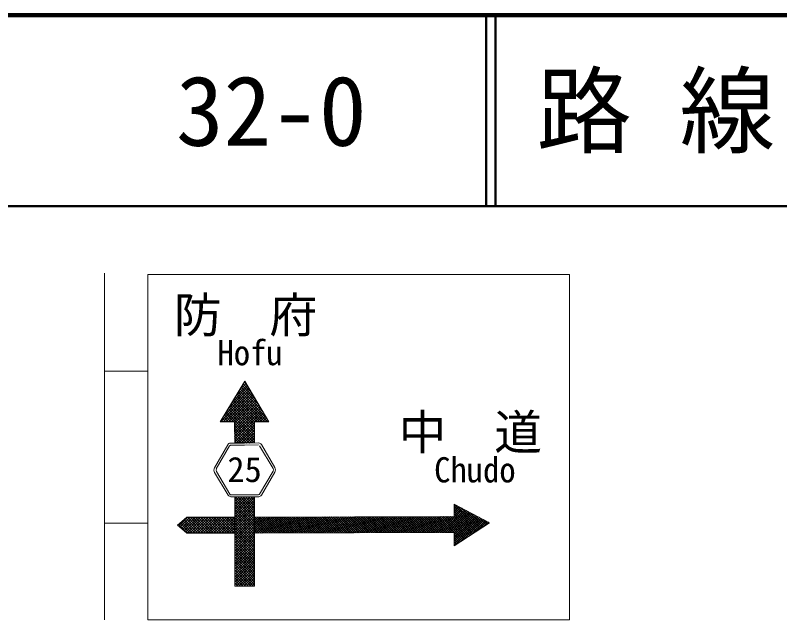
# Model space of a CAD drawing. Units: millimetres, scale not verified. Extents: x 40000 to 680000, y 20000 to 380000.
# Drawn here: x 153112 to 193114, y 348361 to 380000 of the extents above; entities that cross this region are included whole.
import ezdxf
from ezdxf.enums import TextEntityAlignment as Align

# ---------------------------------------------------------------- set-up
doc = ezdxf.new("R2010")
doc.units = ezdxf.units.MM
doc.header["$LTSCALE"] = 1000
for name, color, linetype, lineweight in [('M-STR-STRC', 7, 'Continuous', 13), ('M-TTL', 2, 'Continuous', 140), ('M-TTL-LINE', 7, 'Continuous', 50)]:
    doc.layers.add(name, color=color, linetype=linetype, lineweight=lineweight)
doc.layers.add('M-TTL-TXT', color=7, linetype='Continuous')
doc.styles.add('ＭＳ ゴシック', font='')
doc.styles.get('ＭＳ ゴシック').set_extended_font_data('MS Gothic')

msp = doc.modelspace()

# ---------------------------------------------------------------- linework, layer by layer
at = {"layer": 'M-STR-STRC'}
for p, q in [((157774, 366495), (157774, 348361)), ((182108, 366428), (160048, 366428)), ((160048, 366428), (160048, 348361)), ((182108, 348361), (182108, 366428)), ((157774, 361380), (160048, 361380)), ((163842, 358727), (165118, 360849)), ((165044, 360727), (165136, 360818)), ((165118, 360849), (166382, 358727)), ((164233, 359377), (165340, 360475)), ((164436, 359715), (165289, 360561)), ((164639, 360052), (165238, 360647)), ((164842, 360390), (165187, 360732)), ((166077, 359239), (164877, 360449)), ((165872, 359583), (164928, 360534)), ((165667, 359927), (164980, 360620)), ((165462, 360272), (165031, 360706)), ((165256, 360616), (165083, 360791)), ((163852, 358727), (165442, 360304)), ((163990, 358727), (165493, 360218)), ((164030, 359040), (165391, 360390)), ((164127, 358727), (165544, 360133)), ((164264, 358727), (165595, 360047)), ((165903, 358727), (164620, 360021)), ((166039, 358727), (164671, 360107)), ((166175, 358727), (164723, 360192)), ((166311, 358727), (164774, 360278)), ((166282, 358894), (164826, 360363)), ((164402, 358727), (165646, 359961)), ((165632, 358451), (164414, 359679)), ((165632, 358588), (164466, 359764)), ((165632, 358726), (164517, 359850)), ((164539, 358727), (165697, 359876)), ((165766, 358727), (164568, 359936)), ((164592, 358644), (165748, 359790)), ((164592, 358493), (165805, 359695)), ((165632, 357752), (164153, 359244)), ((165632, 357890), (164204, 359330)), ((165632, 358027), (164256, 359415)), ((165632, 358176), (164311, 359508)), ((165632, 358313), (164363, 359593)), ((164592, 358356), (165856, 359609)), ((164592, 358220), (165907, 359523)), ((164592, 358083), (165958, 359438)), ((164592, 357947), (166010, 359352)), ((164592, 357810), (166055, 359261)), ((163995, 358727), (163900, 358823)), ((164131, 358727), (163951, 358909)), ((164267, 358727), (164003, 358994)), ((164404, 358727), (164054, 359080)), ((164540, 358727), (164105, 359166)), ((165639, 358727), (166106, 359190)), ((165776, 358727), (166157, 359105)), ((165914, 358727), (166208, 359019)), ((166051, 358727), (166259, 358933)), ((166189, 358727), (166310, 358848)), ((164592, 358727), (163842, 358727)), ((164593, 357609), (164592, 358727)), ((165632, 357615), (164592, 358664)), ((165499, 357612), (164592, 358526)), ((164593, 357674), (165632, 358705)), ((164664, 357609), (165632, 358568)), ((164801, 357609), (165632, 358432)), ((166382, 358727), (165632, 358727)), ((165632, 358727), (165632, 357613)), ((166326, 358727), (166361, 358762)), ((165364, 357611), (164592, 358389)), ((165228, 357610), (164592, 358251)), ((165093, 357609), (164592, 358114)), ((164939, 357609), (165632, 358296)), ((165076, 357609), (165632, 358159)), ((165214, 357609), (165632, 358023)), ((164957, 357609), (164592, 357976)), ((164821, 357609), (164592, 357839)), ((164684, 357609), (164593, 357701)), ((165353, 357611), (165632, 357887)), ((165492, 357612), (165632, 357751)), ((164233, 357518), (163538, 356314)), ((164327, 357463), (163632, 356260)), ((165111, 357609), (164368, 357609)), ((165112, 357501), (164380, 357501)), ((165854, 357615), (165111, 357609)), ((165842, 357507), (165112, 357501)), ((165630, 357613), (165632, 357615)), ((165896, 357470), (166601, 356272)), ((165989, 357525), (166694, 356327)), ((163541, 356067), (164254, 354876)), ((163634, 356122), (164347, 354931)), ((166599, 356134), (165897, 354938)), ((166693, 356080), (165990, 354883)), ((165122, 354899), (164403, 354899)), ((165840, 354905), (165122, 354899)), ((163762, 352899), (165633, 354755)), ((163900, 352899), (165634, 354618)), ((164037, 352899), (165634, 354482)), ((165123, 354791), (164390, 354791)), ((164599, 350116), (164595, 354791)), ((164596, 353862), (165537, 354795)), ((164596, 353999), (165398, 354794)), ((164596, 354135), (165259, 354792)), ((164596, 354271), (165121, 354791)), ((164596, 354407), (164983, 354791)), ((164596, 354543), (164846, 354791)), ((164596, 354679), (164709, 354791)), ((165634, 353627), (164596, 354675)), ((165634, 353490), (164596, 354537)), ((165634, 353765), (164616, 354791)), ((165634, 353902), (164753, 354791)), ((165634, 354040), (164889, 354791)), ((165634, 354177), (165025, 354791)), ((165855, 354797), (165123, 354791)), ((165634, 354315), (165161, 354792)), ((165634, 354452), (165296, 354793)), ((165634, 354590), (165431, 354794)), ((165633, 354727), (165566, 354795)), ((165633, 354796), (165636, 350116)), ((164175, 352899), (165634, 354346)), ((164312, 352899), (165634, 354210)), ((164449, 352899), (165634, 354074)), ((165634, 353352), (164596, 354400)), ((165634, 353215), (164596, 354262)), ((165634, 353077), (164596, 354125)), ((175246, 352931), (176553, 354159)), ((175368, 352931), (176630, 354118)), ((175489, 352932), (176707, 354077)), ((175610, 352932), (176785, 354036)), ((176071, 353758), (176073, 354414)), ((176071, 353934), (176398, 354241)), ((176071, 353820), (176476, 354200)), ((176072, 354276), (176167, 354364)), ((176072, 354162), (176244, 354323)), ((176072, 354048), (176321, 354282)), ((176072, 354264), (177259, 353002)), ((176072, 354144), (177189, 352956)), ((176072, 354023), (177118, 352910)), ((176073, 354414), (177921, 353433)), ((176073, 354390), (176089, 354405)), ((176073, 354385), (177330, 353048)), ((176244, 354323), (177400, 353094)), ((176471, 354203), (177471, 353140)), ((176698, 354082), (177541, 353186)), ((162096, 353727), (161597, 353313)), ((161656, 353264), (162124, 353727)), ((161731, 353202), (162261, 353727)), ((161806, 353140), (162399, 353727)), ((161881, 353078), (162536, 353727)), ((161956, 353016), (162674, 353727)), ((162031, 352954), (162811, 353727)), ((162806, 352899), (162035, 353677)), ((164596, 353727), (162096, 353727)), ((162113, 352899), (162948, 353727)), ((162942, 352899), (162121, 353727)), ((162250, 352899), (163086, 353727)), ((163078, 352899), (162257, 353727)), ((162388, 352899), (163223, 353727)), ((163215, 352899), (162393, 353727)), ((162525, 352899), (163361, 353727)), ((163355, 352899), (162533, 353727)), ((162663, 352899), (163498, 353727)), ((163491, 352899), (162670, 353727)), ((162800, 352899), (163636, 353727)), ((163627, 352899), (162806, 353727)), ((162938, 352899), (163773, 353727)), ((163763, 352899), (162942, 353727)), ((163075, 352899), (163910, 353727)), ((163903, 352899), (163082, 353727)), ((163212, 352899), (164048, 353727)), ((164040, 352899), (163218, 353727)), ((163350, 352899), (164185, 353727)), ((164176, 352899), (163355, 353727)), ((163487, 352899), (164323, 353727)), ((164312, 352899), (163491, 353727)), ((163625, 352899), (164460, 353727)), ((164448, 352899), (163627, 353727)), ((164585, 352899), (163763, 353727)), ((165635, 351977), (163900, 353727)), ((165635, 352115), (164036, 353727)), ((165635, 352252), (164172, 353727)), ((165635, 352390), (164308, 353727)), ((165635, 352527), (164445, 353727)), ((165635, 352665), (164581, 353727)), ((165634, 352940), (164596, 353987)), ((165635, 352802), (164596, 353849)), ((164597, 352909), (165634, 353937)), ((164597, 352773), (165634, 353801)), ((164598, 352637), (165634, 353665)), ((165634, 353727), (176071, 353758)), ((165634, 352984), (166427, 353730)), ((165634, 353098), (166306, 353729)), ((165634, 353211), (166185, 353729)), ((165634, 353325), (166064, 353729)), ((165634, 353439), (165942, 353728)), ((165634, 353552), (165821, 353728)), ((165634, 353666), (165700, 353728)), ((165634, 352899), (165634, 353727)), ((165634, 353642), (166331, 352901)), ((165665, 352899), (166549, 353730)), ((165667, 353728), (166444, 352902)), ((165781, 353728), (166557, 352902)), ((165786, 352900), (166670, 353730)), ((165894, 353728), (166670, 352903)), ((165907, 352900), (166791, 353731)), ((166007, 353729), (166784, 352903)), ((166029, 352900), (166912, 353731)), ((166121, 353729), (166897, 352903)), ((166150, 352901), (167033, 353731)), ((166234, 353729), (167010, 352904)), ((166271, 352901), (167155, 353732)), ((166347, 353730), (167124, 352904)), ((166393, 352902), (167276, 353732)), ((166461, 353730), (167237, 352904)), ((166514, 352902), (167397, 353733)), ((166574, 353730), (167350, 352905)), ((166635, 352902), (167518, 353733)), ((166687, 353730), (167463, 352905)), ((166756, 352903), (167640, 353733)), ((166801, 353731), (167577, 352906)), ((166878, 352903), (167761, 353734)), ((166914, 353731), (167690, 352906)), ((166999, 352904), (167882, 353734)), ((167027, 353731), (167803, 352906)), ((167120, 352904), (168003, 353734)), ((167141, 353732), (167917, 352907)), ((167242, 352904), (168124, 353735)), ((167254, 353732), (168030, 352907)), ((167363, 352905), (168246, 353735)), ((167367, 353732), (168143, 352907)), ((167481, 353733), (168256, 352908)), ((167484, 352905), (168367, 353735)), ((167594, 353733), (168370, 352908)), ((167605, 352906), (168488, 353736)), ((167707, 353733), (168483, 352909)), ((167727, 352906), (168609, 353736)), ((167821, 353734), (168596, 352909)), ((167848, 352906), (168731, 353736)), ((167934, 353734), (168710, 352909)), ((167969, 352907), (168852, 353737)), ((168047, 353734), (168823, 352910)), ((168091, 352907), (168973, 353737)), ((168161, 353735), (168936, 352910)), ((168212, 352908), (169094, 353737)), ((168274, 353735), (169049, 352910)), ((168333, 352908), (169216, 353738)), ((168387, 353735), (169163, 352911)), ((168454, 352908), (169337, 353738)), ((168501, 353736), (169276, 352911)), ((168576, 352909), (169458, 353738)), ((168614, 353736), (169389, 352912)), ((168697, 352909), (169579, 353739)), ((168727, 353736), (169503, 352912)), ((168818, 352910), (169700, 353739)), ((168841, 353737), (169616, 352912)), ((168940, 352910), (169822, 353740)), ((168954, 353737), (169729, 352913)), ((169061, 352910), (169943, 353740)), ((169067, 353737), (169843, 352913)), ((169181, 353738), (169956, 352913)), ((169182, 352911), (170064, 353740)), ((169294, 353738), (170069, 352914)), ((169303, 352911), (170185, 353741)), ((169407, 353738), (170182, 352914)), ((169425, 352912), (170307, 353741)), ((169521, 353739), (170296, 352915)), ((169546, 352912), (170428, 353741)), ((169634, 353739), (170409, 352915)), ((169667, 352912), (170549, 353742)), ((169747, 353739), (170522, 352915)), ((169789, 352913), (170670, 353742)), ((169861, 353740), (170636, 352916)), ((169910, 352913), (170792, 353742)), ((169974, 353740), (170749, 352916)), ((170031, 352914), (170913, 353743)), ((170087, 353740), (170862, 352916)), ((170152, 352914), (171034, 353743)), ((170201, 353741), (170975, 352917)), ((170274, 352914), (171155, 353743)), ((170314, 353741), (171089, 352917)), ((170395, 352915), (171276, 353744)), ((170427, 353741), (171202, 352918)), ((170516, 352915), (171398, 353744)), ((170541, 353742), (171315, 352918)), ((170638, 352916), (171519, 353744)), ((170654, 353742), (171429, 352918)), ((170759, 352916), (171640, 353745)), ((170768, 353742), (171542, 352919)), ((170880, 352917), (171761, 353745)), ((170881, 353743), (171655, 352919)), ((170994, 353743), (171768, 352919)), ((171001, 352917), (171883, 353745)), ((171108, 353743), (171882, 352920)), ((171123, 352917), (172004, 353746)), ((171221, 353744), (171995, 352920)), ((171244, 352918), (172125, 353746)), ((171334, 353744), (172108, 352921)), ((171365, 352918), (172246, 353747)), ((171448, 353744), (172222, 352921)), ((171487, 352919), (172368, 353747)), ((171561, 353745), (172335, 352921)), ((171608, 352919), (172489, 353747)), ((171674, 353745), (172448, 352922)), ((171729, 352919), (172610, 353748)), ((171788, 353745), (172561, 352922)), ((171850, 352920), (172731, 353748)), ((171901, 353746), (172675, 352922)), ((171972, 352920), (172852, 353748)), ((172014, 353746), (172788, 352923)), ((172093, 352921), (172974, 353749)), ((172128, 353746), (172901, 352923)), ((172214, 352921), (173095, 353749)), ((172241, 353747), (173015, 352924)), ((172336, 352921), (173216, 353749)), ((172354, 353747), (173128, 352924)), ((172457, 352922), (173337, 353750)), ((172468, 353747), (173241, 352924)), ((172578, 352922), (173459, 353750)), ((172581, 353747), (173354, 352925)), ((172694, 353748), (173468, 352925)), ((172699, 352923), (173580, 353750)), ((172808, 353748), (173581, 352925)), ((172821, 352923), (173701, 353751)), ((172921, 353748), (173694, 352926)), ((172942, 352923), (173822, 353751)), ((173034, 353749), (173808, 352926)), ((173063, 352924), (173943, 353751)), ((173148, 353749), (173921, 352927)), ((173185, 352924), (174065, 353752)), ((173261, 353749), (174034, 352927)), ((173306, 352925), (174186, 353752)), ((173374, 353750), (174147, 352927)), ((173427, 352925), (174307, 353752)), ((173488, 353750), (174261, 352928)), ((173548, 352925), (174428, 353753)), ((173601, 353750), (174374, 352928)), ((173670, 352926), (174550, 353753)), ((173714, 353751), (174487, 352928)), ((173791, 352926), (174671, 353754)), ((173828, 353751), (174601, 352929)), ((173912, 352927), (174792, 353754)), ((173941, 353751), (174714, 352929)), ((174034, 352927), (174913, 353754)), ((174054, 353752), (174827, 352930)), ((174155, 352927), (175035, 353755)), ((174168, 353752), (174941, 352930)), ((174276, 352928), (175156, 353755)), ((174281, 353752), (175054, 352930)), ((174394, 353753), (175167, 352931)), ((174397, 352928), (175277, 353755)), ((174508, 353753), (175280, 352931)), ((174519, 352929), (175398, 353756)), ((174621, 353753), (175394, 352931)), ((174640, 352929), (175519, 353756)), ((174734, 353754), (175507, 352932)), ((174761, 352929), (175641, 353756)), ((174848, 353754), (175620, 352932)), ((174882, 352930), (175762, 353757)), ((174961, 353754), (175734, 352933)), ((175004, 352930), (175883, 353757)), ((175074, 353755), (175847, 352933)), ((175125, 352931), (176004, 353757)), ((175188, 353755), (175960, 352933)), ((175301, 353755), (176073, 352934)), ((175414, 353756), (176554, 352543)), ((175528, 353756), (176625, 352589)), ((175641, 353756), (176695, 352635)), ((175731, 352933), (176862, 353995)), ((175754, 353757), (176766, 352681)), ((175853, 352933), (176939, 353954)), ((175868, 353757), (176836, 352727)), ((175974, 352933), (177016, 353913)), ((175981, 353757), (176907, 352773)), ((176071, 353903), (177048, 352864)), ((176071, 353782), (176977, 352819)), ((176074, 352914), (177094, 353872)), ((176076, 352802), (177171, 353831)), ((176077, 352689), (177248, 353790)), ((176078, 352577), (177325, 353749)), ((176079, 352464), (177403, 353708)), ((176080, 352352), (177480, 353667)), ((176082, 352239), (177557, 353626)), ((176925, 353962), (177612, 353231)), ((177152, 353841), (177682, 353277)), ((177379, 353721), (177753, 353323)), ((157774, 353409), (160048, 353409)), ((161597, 353313), (162097, 352899)), ((162121, 352899), (161659, 353365)), ((162257, 352899), (161734, 353427)), ((162393, 352899), (161809, 353489)), ((162530, 352899), (161883, 353551)), ((162666, 352899), (161958, 353613)), ((164598, 352501), (165634, 353529)), ((164598, 352365), (165634, 353393)), ((164598, 352229), (165634, 353256)), ((165634, 353521), (166217, 352901)), ((165634, 353400), (166104, 352901)), ((165634, 353279), (165991, 352900)), ((177921, 353433), (176082, 352236)), ((176463, 352484), (177634, 353585)), ((176856, 352739), (177711, 353544)), ((177248, 352995), (177789, 353503)), ((177606, 353600), (177823, 353369)), ((177641, 353250), (177866, 353462)), ((177833, 353480), (177894, 353415)), ((164597, 352899), (162097, 352899)), ((165635, 351840), (164597, 352886)), ((164598, 352093), (165634, 353120)), ((164598, 351957), (165634, 352984)), ((164598, 351820), (165635, 352848)), ((165634, 353158), (165877, 352900)), ((165634, 353038), (165764, 352900)), ((176074, 352934), (165634, 352899)), ((165634, 352917), (165651, 352899)), ((176082, 352236), (176074, 352934)), ((176074, 352933), (176484, 352497)), ((165635, 351702), (164597, 352749)), ((164598, 351684), (165635, 352712)), ((165635, 351565), (164598, 352611)), ((165635, 351427), (164598, 352474)), ((164599, 351548), (165635, 352575)), ((164599, 351412), (165635, 352439)), ((176075, 352811), (176413, 352452)), ((176077, 352688), (176343, 352406)), ((176078, 352566), (176272, 352360)), ((176079, 352444), (176202, 352314)), ((165514, 351412), (164598, 352336)), ((165378, 351412), (164598, 352199)), ((165242, 351412), (164598, 352061)), ((164736, 351412), (165635, 352303)), ((164874, 351412), (165635, 352167)), ((165011, 351412), (165635, 352031)), ((176081, 352321), (176131, 352268)), ((165105, 351412), (164598, 351923)), ((164969, 351412), (164598, 351786)), ((164833, 351412), (164599, 351648)), ((165148, 351412), (165635, 351894)), ((165286, 351412), (165635, 351758)), ((165423, 351412), (165635, 351622)), ((164598, 350867), (165240, 351503)), ((164598, 351003), (165103, 351503)), ((164598, 351139), (164965, 351503)), ((164598, 351275), (164828, 351503)), ((164598, 351411), (164691, 351503)), ((165636, 350340), (164598, 351387)), ((165636, 350203), (164598, 351249)), ((164697, 351412), (164599, 351511)), ((164599, 350594), (165515, 351503)), ((164599, 350730), (165378, 351503)), ((164599, 350458), (165635, 351486)), ((164599, 350322), (165635, 351349)), ((165636, 350478), (164619, 351503)), ((165636, 350615), (164755, 351503)), ((165635, 350753), (164891, 351503)), ((165635, 350890), (165028, 351503)), ((165635, 351028), (165164, 351503)), ((165635, 351165), (165300, 351503)), ((165635, 351303), (165436, 351503)), ((165561, 351412), (165635, 351486)), ((165635, 351440), (165573, 351503)), ((165635, 351503), (165636, 350116)), ((165586, 350116), (164598, 351112)), ((165449, 350116), (164598, 350974)), ((165313, 350116), (164598, 350836)), ((164599, 350186), (165635, 351213)), ((164666, 350116), (165635, 351077)), ((164803, 350116), (165635, 350941)), ((165177, 350116), (164599, 350699)), ((165041, 350116), (164599, 350561)), ((164904, 350116), (164599, 350424)), ((164941, 350116), (165635, 350805)), ((165078, 350116), (165635, 350668)), ((165215, 350116), (165636, 350532)), ((164768, 350116), (164599, 350286)), ((164632, 350116), (164599, 350149)), ((165636, 350116), (164599, 350116)), ((165353, 350116), (165636, 350396)), ((165490, 350116), (165636, 350260)), ((165628, 350116), (165636, 350124)), ((160048, 348361), (182108, 348361))]:
    msp.add_line(p, q, dxfattribs=at)
for centre, radius, start, end in [((164374, 357455), 154, 92.2957, 156.0237), ((164388, 357432), 68.9, 96.537, 152.9574), ((165849, 357461), 154, 24.4495, 88.1774), ((163764, 356193), 256, 151.8097, 209.6688), ((163764, 356193), 148, 151.8097, 209.6688), ((166469, 356204), 148, 330.8043, 28.6634), ((166469, 356204), 256, 330.8043, 28.6634), ((164431, 355008), 220, 216.7635, 259.347), ((164407, 354972), 73.2, 214.0004, 273.155), ((165836, 354978), 73.2, 267.3181, 326.4727), ((165812, 355014), 220, 281.1261, 323.7096)]:
    msp.add_arc(centre, radius, start, end, dxfattribs=at)
at = {"layer": 'M-TTL'}
msp.add_line((680000, 380000), (40000, 380000), dxfattribs=at)
at = {"layer": 'M-TTL-LINE'}
for p, q in [((177750, 380000), (177750, 370000)), ((178250, 380000), (178250, 370000)), ((40000, 370000), (680000, 370000))]:
    msp.add_line(p, q, dxfattribs=at)

# ---------------------------------------------------------------- texts
at = {"layer": 'M-STR-STRC', "style": 'ＭＳ ゴシック'}
for s, height, p in [('防\u3000府', 1833, (165161, 364312)), ('中\u3000道', 1833, (176924, 358180)), ('25', 1320, (165109, 356228))]:
    msp.add_text(s, height=height, dxfattribs=at).set_placement(p, align=Align.MIDDLE_CENTER)
at = {"layer": 'M-STR-STRC', "style": 'ＭＳ ゴシック', "width": 0.95}
for s, p in [('Hofu', (165400, 361285)), ('Chudo', (177163, 355152))]:
    msp.add_text(s, height=1320, dxfattribs=at).set_placement(p, align=Align.BOTTOM_CENTER)
at = {"layer": 'M-TTL-TXT', "style": 'ＭＳ ゴシック'}
for s, p in [('路 線 名', (180380, 375000)), ('32-0', (161521, 375000))]:
    msp.add_text(s, height=3666, dxfattribs=at).set_placement(p, align=Align.MIDDLE_LEFT)

doc.saveas('drawing.dxf')
